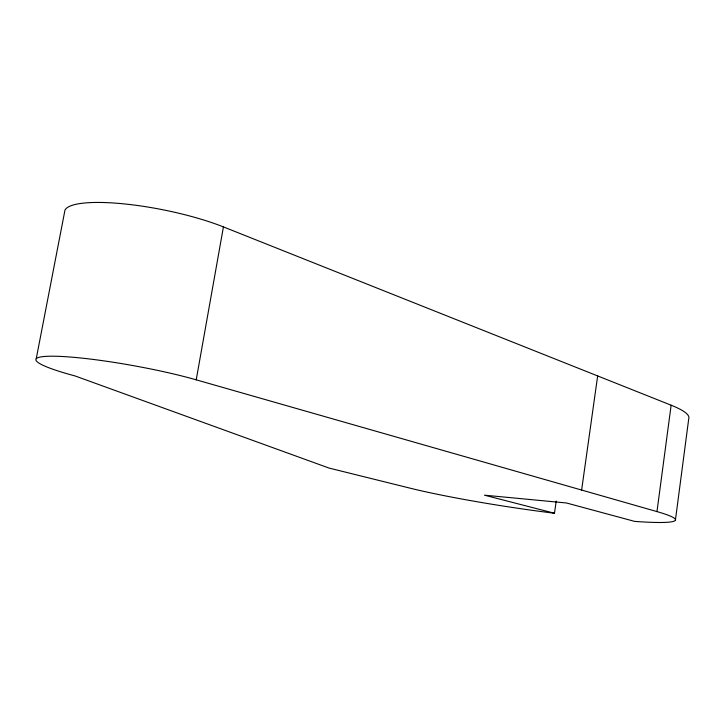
<?xml version="1.0" encoding="UTF-8"?>
<svg xmlns="http://www.w3.org/2000/svg" width="725" height="725" viewBox="0 0 725 725"><rect width="100%" height="100%" fill="white"/><g stroke="black" fill="none" stroke-linecap="round" stroke-linejoin="round"><path stroke-width="1.09" d="M675.401 520.269L688.75 418.642A133.491 19.684 8.1 0 0 671.142 405.202L223.427 226.907A96.38 20.844 11.3 0 0 126.15 204.106A96.38 20.844 11.3 0 0 64.987 210.032L36.25 358.685M556.22 501.057L554.48 513.246L484.436 495.175L566.488 502.987L634.611 521.384A134.75 10.576 8.6 0 0 656.968 511.596L671.142 405.202M581.631 490.046L597.654 375.94M656.968 511.596L196.221 379.827L223.427 226.907M554.48 513.246A131.914 10.213 8.7 0 1 409.679 488.07L329.032 468.06L75.101 375.958A97.712 11.301 10.3 0 1 57.357 356.292A97.712 11.301 10.3 0 1 196.221 379.827"/></g></svg>
